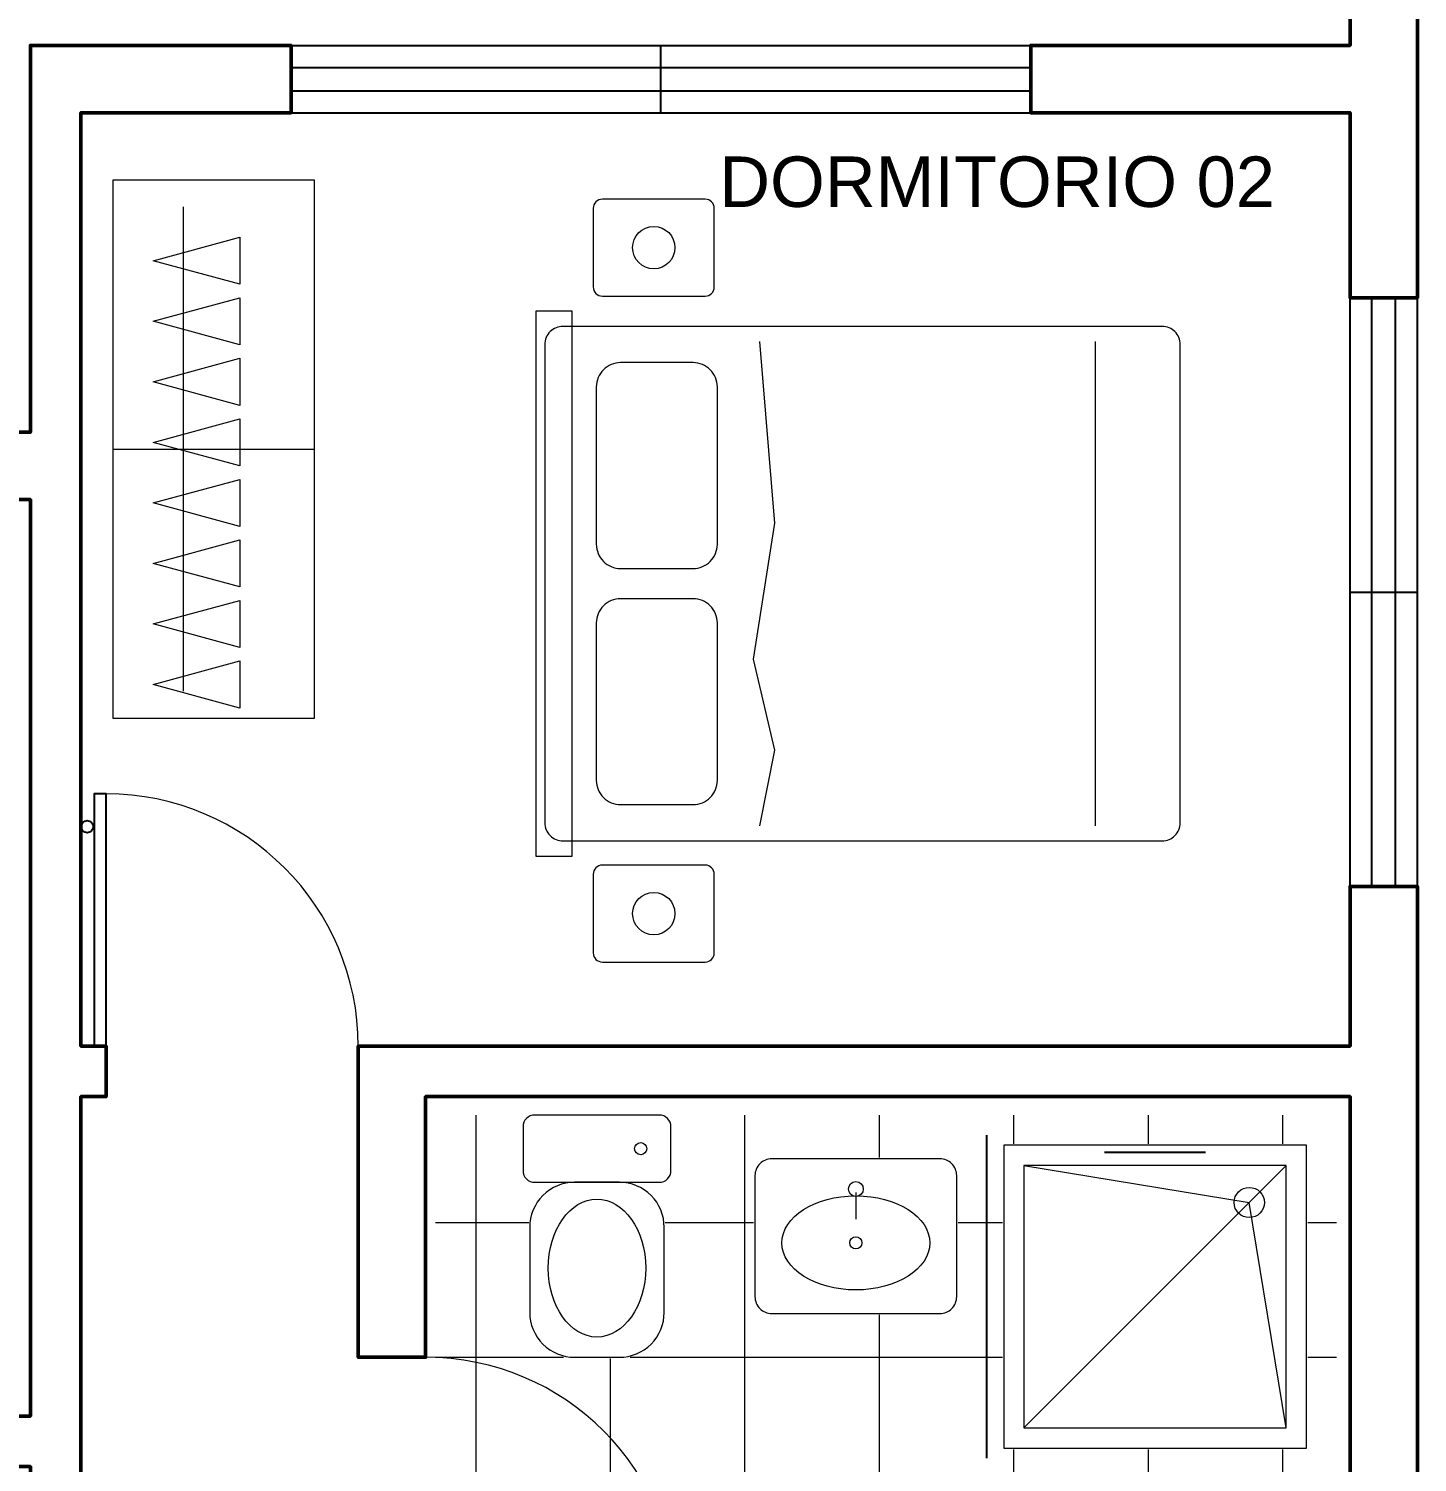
# Model space of a CAD drawing. Header units: metres. Extents: x -1.4 to 26.1, y -0.8 to 23.2.
# Drawn here: x 5.87 to 10, y 16.087 to 20.35 of the extents above; entities that cross this region are included whole.
import ezdxf
from ezdxf.enums import TextEntityAlignment as Align

# ---------------------------------------------------------------- set-up
doc = ezdxf.new("R2010")
doc.units = ezdxf.units.M
for name, color, linetype, lineweight in [('A_MUEBLE', 7, 'Continuous', 18), ('A_MURO_CORTE', 7, 'Continuous', 50), ('A_PUERTA', 7, 'Continuous', 25), ('A_SANITARIO', 7, 'Continuous', 18), ('A_TEXTO', 7, 'Continuous', 13), ('A_VENTANA', 7, 'Continuous', 25)]:
    doc.layers.add(name, color=color, linetype=linetype, lineweight=lineweight)
doc.layers.add('A_MUEBLE_DETALLE', color=8, linetype='Continuous', lineweight=9, true_color=0x555555)
doc.layers.add('A_PISO_TRAMA', color=9, linetype='Continuous', lineweight=9, true_color=0xb4b4b4)
doc.styles.add('ARQ', font='arial.ttf')

# ---------------------------------------------------------------- blocks, each defined once
blk = doc.blocks.new('M_DUCHA_90')
at = {"layer": 'A_MUEBLE_DETALLE'}
for p in [(-0.39, 0.39), (0.39, 0.39), (-0.39, -0.39), (0.39, -0.39)]:
    blk.add_line(p, (0.28, 0.28), dxfattribs=at)
blk.add_lwpolyline([(-0.39, -0.39), (0.39, -0.39), (0.39, 0.39), (-0.39, 0.39)], close=True, dxfattribs=at)
blk.add_circle((0.28, 0.28), 0.045, dxfattribs=at)
at = {"layer": 'A_SANITARIO'}
blk.add_lwpolyline([(-0.45, -0.45), (0.45, -0.45), (0.45, 0.45), (-0.45, 0.45)], close=True, dxfattribs=at)
at = {"layer": 'A_VENTANA'}
blk.add_line((-0.15, 0.43), (0.15, 0.43), dxfattribs=at)
blk = doc.blocks.new('M_INODORO')
at = {"layer": 'A_MUEBLE_DETALLE'}
blk.add_circle((0.13, 0.3), 0.018, dxfattribs=at)
at = {"layer": 'A_SANITARIO'}
for points in [[(-0.185, 0.2), (0.185, 0.2, 0.414214), (0.22, 0.235), (0.22, 0.365, 0.414214), (0.185, 0.4), (-0.185, 0.4, 0.414214), (-0.22, 0.365), (-0.22, 0.235, 0.414214)], [(-0.0667, -0.32), (0.0667, -0.32, 0.414214), (0.2, -0.1867), (0.2, 0.0667, 0.414214), (0.0667, 0.2), (-0.0667, 0.2, 0.414214), (-0.2, 0.0667), (-0.2, -0.1867, 0.414214)]]:
    blk.add_lwpolyline(points, format="xyb", close=True, dxfattribs=at)
blk.add_ellipse((0, -0.055), major_axis=(0, 0.205), ratio=0.707317, dxfattribs=at)
blk = doc.blocks.new('M_LAVATORIO')
at = {"layer": 'A_MUEBLE_DETALLE'}
blk.add_circle((0, -0.02), 0.018, dxfattribs=at)
at = {"layer": 'A_SANITARIO'}
blk.add_line((0, 0.13), (0, 0.05), dxfattribs=at)
blk.add_lwpolyline([(-0.25, -0.23), (0.25, -0.23, 0.414214), (0.3, -0.18), (0.3, 0.18, 0.414214), (0.25, 0.23), (-0.25, 0.23, 0.414214), (-0.3, 0.18), (-0.3, -0.18, 0.414214)], format="xyb", close=True, dxfattribs=at)
blk.add_circle((0, 0.14), 0.022, dxfattribs=at)
blk.add_ellipse((0, -0.02), major_axis=(0.22, 0), ratio=0.636364, dxfattribs=at)
blk = doc.blocks.new('M_CAMA_DOBLE_170x210')
at = {"layer": 'A_MUEBLE'}
blk.add_lwpolyline([(-0.9, 0.96), (0.9, 0.96), (0.9, 1.08), (-0.9, 1.08)], close=True, dxfattribs=at)
for points in [[(-0.79, -1.05), (0.79, -1.05, 0.414214), (0.85, -0.99), (0.85, 0.99, 0.414214), (0.79, 1.05), (-0.79, 1.05, 0.414214), (-0.85, 0.99), (-0.85, -0.99, 0.414214)], [(-1.22, 0.49), (-0.96, 0.49, 0.414214), (-0.93, 0.52), (-0.93, 0.86, 0.414214), (-0.96, 0.89), (-1.22, 0.89, 0.414214), (-1.25, 0.86), (-1.25, 0.52, 0.414214)], [(0.98, 0.49), (1.24, 0.49, 0.414214), (1.27, 0.52), (1.27, 0.86, 0.414214), (1.24, 0.89), (0.98, 0.89, 0.414214), (0.95, 0.86), (0.95, 0.52, 0.414214)]]:
    blk.add_lwpolyline(points, format="xyb", close=True, dxfattribs=at)
at = {"layer": 'A_MUEBLE_DETALLE'}
blk.add_line((-0.8, -0.77), (0.8, -0.77), dxfattribs=at)
for points in [[(-0.65, 0.48), (-0.13, 0.48, 0.414214), (-0.05, 0.56), (-0.05, 0.8, 0.414214), (-0.13, 0.88), (-0.65, 0.88, 0.414214), (-0.73, 0.8), (-0.73, 0.56, 0.414214)], [(0.13, 0.48), (0.65, 0.48, 0.414214), (0.73, 0.56), (0.73, 0.8, 0.414214), (0.65, 0.88), (0.13, 0.88, 0.414214), (0.05, 0.8), (0.05, 0.56, 0.414214)]]:
    blk.add_lwpolyline(points, format="xyb", close=True, dxfattribs=at)
blk.add_lwpolyline([(-0.8, 0.34), (-0.55, 0.29), (-0.25, 0.36), (0.2, 0.29), (0.8, 0.34)], dxfattribs=at)
for centre in [(-1.09, 0.69), (1.11, 0.69)]:
    blk.add_circle(centre, 0.07, dxfattribs=at)

msp = doc.modelspace()

# ---------------------------------------------------------------- hatches: boundary and pattern name
at = {"layer": 'A_PISO_TRAMA'}
h = msp.add_hatch(dxfattribs=at)
h.set_pattern_fill('ARQ_BALDOSA', style=0)
h.set_pattern_definition([(0, (0, 0), (0, 0.4), []), (90, (0, 0), (0.4, 0), [])])
h.paths.add_polyline_path([(9.76, 15.46), (7.08, 15.46), (7.08, 17.12), (7.3583, 17.12), (7.34802, 17.11307), (7.34771, 17.11284), (7.34742, 17.11258), (7.34716, 17.11229), (7.34693, 17.11198), (7.33943, 17.10086), (7.33923, 17.10052), (7.33906, 17.10017), (7.33893, 17.0998), (7.33883, 17.09942), (7.33608, 17.08579), (7.33602, 17.0854), (7.336, 17.085), (7.336, 16.955), (7.33602, 16.9546), (7.33608, 16.95421), (7.33883, 16.94058), (7.33893, 16.9402), (7.33906, 16.93983), (7.33923, 16.93948), (7.33943, 16.93914), (7.34693, 16.92802), (7.34716, 16.92771), (7.34742, 16.92742), (7.34771, 16.92716), (7.34802, 16.92693), (7.35914, 16.91943), (7.35948, 16.91923), (7.35983, 16.91906), (7.3602, 16.91893), (7.36058, 16.91883), (7.37421, 16.91608), (7.3746, 16.91602), (7.375, 16.916), (7.44879, 16.916), (7.44115, 16.91368), (7.44078, 16.91355), (7.44042, 16.91338), (7.41748, 16.90113), (7.41714, 16.90093), (7.41682, 16.90069), (7.39652, 16.88404), (7.39622, 16.88378), (7.39596, 16.88348), (7.37931, 16.86318), (7.37907, 16.86286), (7.37887, 16.86252), (7.36662, 16.83958), (7.36645, 16.83922), (7.36632, 16.83885), (7.35876, 16.81396), (7.35866, 16.81358), (7.35861, 16.81319), (7.35602, 16.78706), (7.356, 16.78667), (7.356, 16.53333), (7.35602, 16.53293), (7.35873, 16.50606), (7.35879, 16.50566), (7.35889, 16.50528), (7.36666, 16.48025), (7.36679, 16.47988), (7.36696, 16.47953), (7.37926, 16.45688), (7.37946, 16.45655), (7.37969, 16.45624), (7.39597, 16.43651), (7.39622, 16.43622), (7.39651, 16.43597), (7.41624, 16.41969), (7.41655, 16.41946), (7.41688, 16.41926), (7.43953, 16.40696), (7.43988, 16.40679), (7.44025, 16.40666), (7.46528, 16.39889), (7.46566, 16.39879), (7.46606, 16.39873), (7.49293, 16.39602), (7.49333, 16.396), (7.62667, 16.396), (7.62706, 16.39602), (7.65319, 16.39861), (7.65358, 16.39866), (7.65396, 16.39876), (7.67885, 16.40632), (7.67922, 16.40645), (7.67958, 16.40662), (7.70252, 16.41887), (7.70286, 16.41907), (7.70318, 16.41931), (7.72348, 16.43596), (7.72378, 16.43622), (7.72404, 16.43652), (7.74069, 16.45682), (7.74093, 16.45714), (7.74113, 16.45748), (7.75338, 16.48042), (7.75355, 16.48078), (7.75368, 16.48115), (7.76124, 16.50604), (7.76134, 16.50642), (7.76139, 16.50681), (7.76398, 16.53294), (7.764, 16.53333), (7.764, 16.78667), (7.76398, 16.78707), (7.76127, 16.81394), (7.76121, 16.81434), (7.76111, 16.81472), (7.75334, 16.83975), (7.75321, 16.84012), (7.75304, 16.84047), (7.74074, 16.86312), (7.74054, 16.86345), (7.74031, 16.86376), (7.72403, 16.88349), (7.72378, 16.88378), (7.72349, 16.88403), (7.70376, 16.90031), (7.70345, 16.90054), (7.70312, 16.90074), (7.68047, 16.91304), (7.68012, 16.91321), (7.67975, 16.91334), (7.67119, 16.916), (7.745, 16.916), (7.7454, 16.91602), (7.74579, 16.91608), (7.75942, 16.91883), (7.7598, 16.91893), (7.76017, 16.91906), (7.76052, 16.91923), (7.76086, 16.91943), (7.77198, 16.92693), (7.77229, 16.92716), (7.77258, 16.92742), (7.77284, 16.92771), (7.77307, 16.92802), (7.78057, 16.93914), (7.78077, 16.93948), (7.78094, 16.93983), (7.78107, 16.9402), (7.78117, 16.94058), (7.78392, 16.95421), (7.78398, 16.9546), (7.784, 16.955), (7.784, 17.085), (7.78398, 17.0854), (7.78392, 17.08579), (7.78117, 17.09942), (7.78107, 17.0998), (7.78094, 17.10017), (7.78077, 17.10052), (7.78057, 17.10086), (7.77307, 17.11198), (7.77284, 17.11229), (7.77258, 17.11258), (7.77229, 17.11284), (7.77198, 17.11307), (7.7617, 17.12), (9.76, 17.12)])
h.paths.add_polyline_path([(9.67039, 16.12602), (9.67078, 16.12608), (9.67116, 16.12617), (9.67153, 16.1263), (9.67189, 16.12647), (9.67222, 16.12667), (9.67254, 16.12691), (9.67283, 16.12717), (9.67309, 16.12746), (9.67333, 16.12778), (9.67353, 16.12811), (9.6737, 16.12847), (9.67383, 16.12884), (9.67392, 16.12922), (9.67398, 16.12961), (9.674, 16.13), (9.674, 17.03), (9.67398, 17.03039), (9.67392, 17.03078), (9.67383, 17.03116), (9.6737, 17.03153), (9.67353, 17.03189), (9.67333, 17.03222), (9.67309, 17.03254), (9.67283, 17.03283), (9.67254, 17.03309), (9.67222, 17.03333), (9.67189, 17.03353), (9.67153, 17.0337), (9.67116, 17.03383), (9.67078, 17.03392), (9.67039, 17.03398), (9.67, 17.034), (8.77, 17.034), (8.76961, 17.03398), (8.76922, 17.03392), (8.76884, 17.03383), (8.76847, 17.0337), (8.76811, 17.03353), (8.76778, 17.03333), (8.76746, 17.03309), (8.76717, 17.03283), (8.76691, 17.03254), (8.76667, 17.03222), (8.76647, 17.03189), (8.7663, 17.03153), (8.76617, 17.03116), (8.76608, 17.03078), (8.76602, 17.03039), (8.766, 17.03), (8.766, 16.13), (8.76602, 16.12961), (8.76608, 16.12922), (8.76617, 16.12884), (8.7663, 16.12847), (8.76647, 16.12811), (8.76667, 16.12778), (8.76691, 16.12746), (8.76717, 16.12717), (8.76746, 16.12691), (8.76778, 16.12667), (8.76811, 16.12647), (8.76847, 16.1263), (8.76884, 16.12617), (8.76922, 16.12608), (8.76961, 16.12602), (8.77, 16.126), (9.67, 16.126)], flags=0)
h.paths.add_polyline_path([(8.0271, 16.95087), (8.02704, 16.95048), (8.02602, 16.9404), (8.026, 16.94), (8.026, 16.58), (8.02602, 16.5796), (8.02704, 16.56952), (8.0271, 16.56913), (8.0272, 16.56874), (8.03011, 16.55935), (8.03024, 16.55899), (8.03041, 16.55863), (8.03061, 16.5583), (8.04133, 16.54241), (8.04156, 16.5421), (8.04182, 16.54182), (8.0421, 16.54156), (8.04241, 16.54133), (8.0583, 16.53061), (8.05863, 16.53041), (8.05899, 16.53024), (8.05935, 16.53011), (8.06874, 16.5272), (8.06913, 16.5271), (8.06952, 16.52704), (8.0796, 16.52602), (8.08, 16.526), (8.58, 16.526), (8.5804, 16.52602), (8.59048, 16.52704), (8.59087, 16.5271), (8.59126, 16.5272), (8.60065, 16.53011), (8.60101, 16.53024), (8.60137, 16.53041), (8.6017, 16.53061), (8.61759, 16.54133), (8.6179, 16.54156), (8.61818, 16.54182), (8.61844, 16.5421), (8.61867, 16.54241), (8.62939, 16.5583), (8.62959, 16.55863), (8.62976, 16.55899), (8.62989, 16.55935), (8.6328, 16.56874), (8.6329, 16.56913), (8.63296, 16.56952), (8.63398, 16.5796), (8.634, 16.58), (8.634, 16.94), (8.63398, 16.9404), (8.63296, 16.95048), (8.6329, 16.95087), (8.6328, 16.95126), (8.62989, 16.96065), (8.62976, 16.96101), (8.62959, 16.96137), (8.62939, 16.9617), (8.61867, 16.97759), (8.61844, 16.9779), (8.61818, 16.97818), (8.6179, 16.97844), (8.61759, 16.97867), (8.6017, 16.98939), (8.60137, 16.98959), (8.60101, 16.98976), (8.60065, 16.98989), (8.59126, 16.9928), (8.59087, 16.9929), (8.59048, 16.99296), (8.5804, 16.99398), (8.58, 16.994), (8.08, 16.994), (8.0796, 16.99398), (8.06952, 16.99296), (8.06913, 16.9929), (8.06874, 16.9928), (8.05935, 16.98989), (8.05899, 16.98976), (8.05863, 16.98959), (8.0583, 16.98939), (8.04241, 16.97867), (8.0421, 16.97844), (8.04182, 16.97818), (8.04156, 16.9779), (8.04133, 16.97759), (8.03061, 16.9617), (8.03041, 16.96137), (8.03024, 16.96101), (8.03011, 16.96065), (8.0272, 16.95126)], flags=0)

# ---------------------------------------------------------------- linework, layer by layer
at = {"layer": 'A_MUEBLE'}
msp.add_lwpolyline([(6.12, 18.3), (6.72, 18.3), (6.72, 19.9), (6.12, 19.9)], close=True, dxfattribs=at)
at = {"layer": 'A_MUEBLE_DETALLE'}
for p, q in [((6.33, 18.38), (6.33, 19.82)), ((6.12, 19.1), (6.72, 19.1))]:
    msp.add_line(p, q, dxfattribs=at)
for points in [[(6.24, 19.66), (6.498, 19.73), (6.498, 19.59), (6.24, 19.66)], [(6.24, 19.48), (6.498, 19.55), (6.498, 19.41), (6.24, 19.48)], [(6.24, 19.3), (6.498, 19.37), (6.498, 19.23), (6.24, 19.3)], [(6.24, 19.12), (6.498, 19.19), (6.498, 19.05), (6.24, 19.12)], [(6.24, 18.94), (6.498, 19.01), (6.498, 18.87), (6.24, 18.94)], [(6.24, 18.76), (6.498, 18.83), (6.498, 18.69), (6.24, 18.76)], [(6.24, 18.58), (6.498, 18.65), (6.498, 18.51), (6.24, 18.58)], [(6.24, 18.4), (6.498, 18.47), (6.498, 18.33), (6.24, 18.4)]]:
    msp.add_lwpolyline(points, dxfattribs=at)
for centre in [(6.1, 17.325), (7.05, 15.65)]:
    msp.add_arc(centre, 0.75, 0, 90, dxfattribs=at)
at = {"layer": 'A_MURO_CORTE'}
for points in [[(0, 0), (1.25, 0), (1.25, 0.2), (0.2, 0.2), (0.2, 22.1), (9.8, 22.1), (9.8, 20.3), (8.85, 20.3), (8.85, 20.1), (9.8, 20.1), (9.8, 19.55), (10, 19.55), (10, 22.3), (0, 22.3)], [(5.35, 18.95), (5.875, 18.95), (5.875, 16.225), (5.75, 16.225), (5.75, 16.075), (5.875, 16.075), (5.875, 12.85), (6.025, 12.85), (6.025, 17.175), (6.1, 17.175), (6.1, 17.325), (6.025, 17.325), (6.025, 20.1), (6.65, 20.1), (6.65, 20.3), (5.875, 20.3), (5.875, 19.15), (5.35, 19.15)], [(6.85, 13.75), (7.05, 13.75), (7.05, 15.275), (9.8, 15.275), (9.8, 14.55), (10, 14.55), (10, 17.8), (9.8, 17.8), (9.8, 17.325), (6.85, 17.325), (6.85, 16.4), (7.05, 16.4), (7.05, 17.175), (9.8, 17.175), (9.8, 15.425), (7.05, 15.425), (7.05, 15.65), (6.85, 15.65)]]:
    msp.add_lwpolyline(points, close=True, dxfattribs=at)
at = {"layer": 'A_PUERTA'}
msp.add_lwpolyline([(6.1, 17.325), (6.1, 18.075), (6.065, 18.075), (6.065, 17.325)], close=True, dxfattribs=at)
msp.add_circle((6.044, 17.9775), 0.018, dxfattribs=at)
at = {"layer": 'A_VENTANA'}
for p, q in [((6.65, 20.3), (8.85, 20.3)), ((6.65, 20.1), (6.65, 20.3)), ((7.75, 20.1), (7.75, 20.3)), ((8.85, 20.1), (8.85, 20.3)), ((6.65, 20.235), (8.85, 20.235)), ((6.65, 20.165), (8.85, 20.165)), ((6.65, 20.1), (8.85, 20.1)), ((9.8, 17.8), (9.8, 19.55)), ((9.8, 19.55), (10, 19.55)), ((9.865, 17.8), (9.865, 19.55)), ((9.935, 17.8), (9.935, 19.55)), ((10, 17.8), (10, 19.55)), ((9.8, 18.675), (10, 18.675)), ((9.8, 17.8), (10, 17.8)), ((8.72, 16.1), (8.72, 17.06))]:
    msp.add_line(p, q, dxfattribs=at)

# ---------------------------------------------------------------- block references
at = {"layer": 'A_MUEBLE', "xscale": 0.9, "yscale": 0.9, "rotation": 90}
msp.add_blockref('M_CAMA_DOBLE_170x210', (8.35, 18.7), dxfattribs=at)
at = {"layer": 'A_MUEBLE'}
for name, p in [('M_INODORO', (7.56, 16.72)), ('M_DUCHA_90', (9.22, 16.58)), ('M_LAVATORIO', (8.33, 16.76))]:
    msp.add_blockref(name, p, dxfattribs=at)

# ---------------------------------------------------------------- texts
at = {"layer": 'A_TEXTO', "style": 'ARQ'}
msp.add_text('DORMITORIO 02', height=0.15, dxfattribs=at).set_placement((8.75, 19.82), align=Align.CENTER)

doc.saveas('drawing.dxf')
